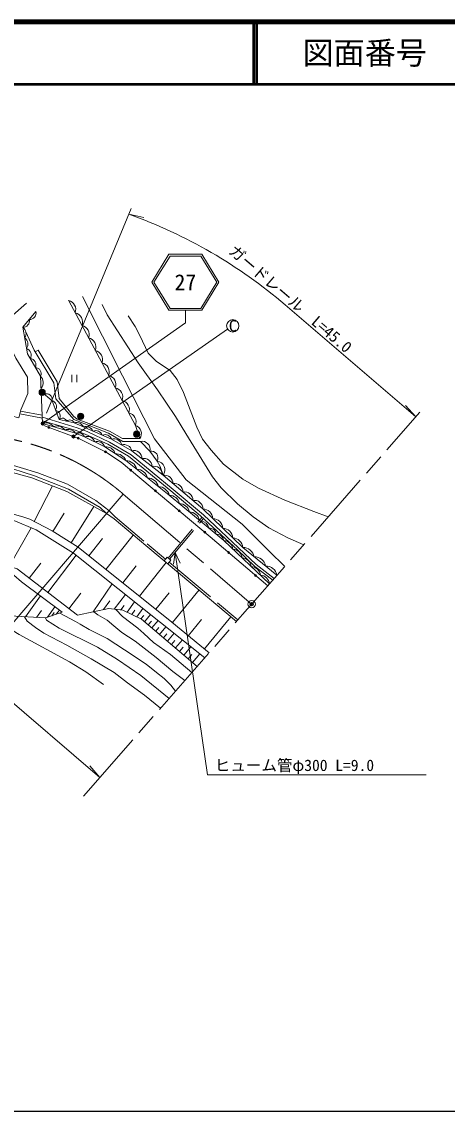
# Model space of a CAD drawing. Units: millimetres, scale not verified. Extents: x 40000 to 680000, y 20000 to 380000.
# Drawn here: x 471506 to 539890, y 205000 to 380000 of the extents above; entities that cross this region are included whole.
import ezdxf
from ezdxf.enums import TextEntityAlignment as Align

# ---------------------------------------------------------------- set-up
doc = ezdxf.new("R2010")
doc.units = ezdxf.units.MM
doc.header["$LTSCALE"] = 1000
doc.header["$PDMODE"] = 32
doc.header["$PDSIZE"] = 500
doc.linetypes.add('CHAIN', pattern=[18.5, 12, -1.5, 3.5, -1.5])
doc.linetypes.add('DASHED', pattern=[7.5, 6, -1.5])
for name, color, linetype, lineweight in [('M-BGD', 7, 'Continuous', 13), ('M-BMK', 2, 'CHAIN', 13), ('M-BMK-SRVR', 3, 'Continuous', 13), ('M-STR-HTXT', 7, 'Continuous', 13), ('M-STR-STRC', 7, 'Continuous', 13), ('M-TTL', 2, 'Continuous', 140), ('M-TTL-BAND', 7, 'Continuous', 25), ('M-TTL-LINE', 7, 'Continuous', 50)]:
    doc.layers.add(name, color=color, linetype=linetype, lineweight=lineweight)
doc.layers.add('M-OTRS', color=6, linetype='Continuous')
doc.layers.add('M-TTL-TXT', color=7, linetype='Continuous')
doc.styles.add('ＭＳ ゴシック', font='')
doc.styles.get('ＭＳ ゴシック').set_extended_font_data('MS Gothic')

msp = doc.modelspace()

# ---------------------------------------------------------------- hatches: boundary and pattern name
at = {"layer": 'M-BGD'}
for points in [[(474285, 320484, -1), (475285, 320484, -0.41421), (474785, 319984, -0.41421)], [(480457, 316636, -1), (481457, 316636, -0.41421), (480957, 316136, -0.41421)], [(475693, 314847, -0.41421), (475843, 314997, -0.41421), (475993, 314847, -1)], [(480405, 313114, -0.41421), (480555, 313264, -0.41421), (480705, 313114, -1)], [(489460, 313758, -1), (490460, 313758, -0.41421), (489960, 313258, -0.41421)], [(484804, 310933, -0.41421), (484954, 311083, -0.41421), (485104, 310933, -1)], [(488866, 307983, -0.41421), (489016, 308133, -0.41421), (489166, 307983, -1)], [(492828, 304665, -0.41421), (492978, 304815, -0.41421), (493128, 304665, -1)], [(496660, 301455, -0.41421), (496810, 301605, -0.41421), (496960, 301455, -1)], [(500779, 298006, -0.41421), (500929, 298156, -0.41421), (501079, 298006, -1)], [(504610, 294745, -0.41421), (504760, 294895, -0.41421), (504910, 294745, -1)], [(508927, 291052, -0.41421), (509077, 291202, -0.41421), (509227, 291052, -1)]]:
    msp.add_hatch(color=256, dxfattribs=at).paths.add_polyline_path(points)
at = {"layer": 'M-STR-HTXT'}
for points in [[(475076, 315593, -0.41421), (474976, 315254, -0.41421), (474637, 315354, -1)], [(480052, 313342, -1), (479561, 313436, -1)]]:
    msp.add_hatch(color=256, dxfattribs=at).paths.add_polyline_path(points)

# ---------------------------------------------------------------- linework, layer by layer
at = {"layer": 'M-BGD'}
for p, q in [((479539, 323302), (479539, 322102)), ((480339, 323302), (480339, 322102)), ((473479, 299724), (476444, 305439)), ((476523, 298129), (478341, 301046)), ((479440, 296311), (483076, 302144)), ((469502, 292510), (473013, 298697)), ((485040, 292039), (489437, 297551)), ((482284, 294238), (484483, 296994)), ((475683, 288332), (480264, 294304)), ((472697, 290622), (474544, 293030)), ((487738, 289887), (489890, 292585)), ((490435, 287735), (494739, 293130)), ((482964, 285205), (486028, 289711)), ((472079, 284423), (474509, 287772)), ((479089, 285720), (480997, 288209)), ((486382, 285642), (488186, 287992)), ((493072, 285632), (495175, 288268)), ((495707, 283528), (500000, 288731)), ((473877, 284330), (474697, 285456)), ((475657, 284361), (476807, 286039)), ((477043, 284827), (477566, 285467)), ((484666, 285572), (485639, 286971)), ((487438, 285516), (487967, 286247)), ((488426, 285155), (489650, 286826)), ((489204, 284788), (489661, 285483)), ((489981, 284421), (490987, 285761)), ((476350, 284594), (476731, 285129)), ((490662, 284100), (491119, 284641)), ((491247, 283631), (492220, 284778)), ((491839, 283128), (492341, 283720)), ((492431, 282626), (493435, 283810)), ((498279, 281405), (500401, 283978)), ((500852, 279283), (505096, 284428)), ((493041, 282108), (493559, 282719)), ((493652, 281590), (494688, 282811)), ((494912, 280520), (495982, 281781)), ((494282, 281055), (494817, 281685)), ((495563, 279968), (496114, 280619)), ((496213, 279417), (497317, 280717)), ((496884, 278847), (497453, 279518)), ((497555, 278278), (498694, 279620)), ((498247, 277690), (498835, 278383)), ((498940, 277103), (500115, 278488))]:
    msp.add_line(p, q, dxfattribs=at)
at = {"layer": 'M-BGD', "linetype": 'DASHED'}
for p, q in [((471198, 317039), (474819, 316351)), ((471300, 317478), (474799, 316813)), ((495038, 293856), (500475, 300408)), ((495269, 293665), (500696, 300205))]:
    msp.add_line(p, q, dxfattribs=at)
at = {"layer": 'M-BGD'}
for points in [[(437346, 344053), (445671, 330473), (448089, 325891), (451711, 322095), (452163, 321702), (452620, 321615), (454588, 319749), (459412, 318993), (467293, 317371), (471049, 316395), (471348, 317683), (472490, 320288), (472432, 322937), (470528, 325984), (468889, 329410), (469630, 332497), (472270, 334799)], [(478999, 335256), (489776, 315157), (490475, 313045), (487685, 313046), (485583, 314230), (480392, 316188)], [(481245, 335882), (487715, 323139), (492825, 313009), (497911, 306420), (506912, 299282), (511278, 294955), (513762, 292496)], [(484421, 334606), (485241, 332919), (490200, 325213), (493340, 320872), (496195, 316572), (497877, 313848), (502142, 306922), (503563, 305160), (506201, 302550), (508687, 300487), (511209, 298725), (514287, 297112), (516821, 295985)], [(473782, 333448), (471665, 330920), (472431, 326661), (474529, 323080), (474857, 315474), (480130, 313943), (481613, 313334), (484844, 311708), (488225, 309527), (495221, 303944), (503979, 296691), (511333, 289724)], [(488624, 332783), (489719, 331069), (490499, 329605), (491820, 326765), (493187, 325407), (495368, 323966), (496470, 322565), (497508, 320433), (499654, 314857), (500578, 312953), (501926, 311209), (503947, 308941), (507032, 306512), (509559, 305106), (513795, 303165), (518450, 301359), (520758, 300477)], [(512524, 291083), (507036, 295548), (500623, 301762), (494228, 307170), (493750, 308572), (493280, 309430), (492095, 311041), (490594, 312595), (487771, 312596), (485430, 313914), (479871, 316118), (476973, 319429), (476675, 322002), (473474, 327276), (472157, 330206)], [(480392, 316188), (479822, 316669), (477522, 319470), (477207, 322184), (474121, 327271), (473651, 326985)], [(494228, 307170), (489191, 311094), (485955, 312966), (479941, 315558), (477520, 316114), (476388, 319131), (474635, 320610)], [(474814, 316475), (480394, 314770), (481993, 314205), (485589, 312491), (489069, 310456), (495845, 304864), (500695, 300794), (504486, 297277), (509192, 292826), (512086, 290583)], [(474839, 315895), (480262, 314321), (481779, 313698), (485345, 312148), (488656, 310227), (495490, 304662), (500248, 300617), (506163, 295187), (508950, 292522), (511854, 290318)], [(475072, 315130), (480778, 313032), (484954, 310933), (487474, 309274), (501810, 297268), (511031, 289380)], [(407507, 288312), (412886, 287955), (433516, 306994), (436332, 308778), (439450, 310410), (443339, 311597), (446675, 312005), (450372, 311942), (455127, 311490), (459030, 310738), (464643, 309726), (468262, 308771), (473570, 307045), (479031, 304915), (484094, 301962), (485105, 301023)], [(406569, 287723), (413317, 287275), (433915, 306477), (436657, 308214), (439697, 309806), (443474, 310959), (446709, 311354), (450335, 311292), (455035, 310846), (458911, 310099), (464502, 309091), (468092, 308144), (473101, 306753), (478767, 304525), (485105, 301023), (486331, 300178), (491430, 295864), (497028, 291239), (506012, 283654)], [(405589, 287110), (406817, 285067), (412869, 282940), (418566, 282092), (423252, 285588), (428290, 292020), (430003, 293937), (434742, 298713), (437876, 301440), (439425, 302448), (441269, 303417), (444486, 304507), (447912, 304736), (453548, 304619), (456170, 304240), (463390, 302809), (471856, 300448), (472794, 300079), (476376, 298221), (480565, 295609), (495645, 283579), (501623, 278647)], [(441806, 302649), (441737, 302249), (438666, 299153), (435013, 295950), (431710, 292197), (427747, 286322), (424442, 285024), (427837, 289645), (429810, 292025), (431455, 293922), (435721, 298306), (438905, 301150), (441806, 302649), (443596, 303270), (445294, 303556), (450101, 303617), (452692, 303584), (456338, 303127), (463912, 301568), (470208, 299870), (473797, 298369), (479836, 294645), (500921, 277846)], [(443596, 303270), (447374, 302993), (449782, 302708), (458928, 300114), (463776, 300259), (465959, 299199), (466607, 297254), (466783, 293363), (470742, 292121), (480464, 284666), (485488, 285749), (487737, 285480), (490734, 284065), (499702, 276456)], [(419646, 276872), (424831, 282084), (428098, 285272), (431136, 287826), (435185, 291138), (438986, 293528), (442366, 295090), (444897, 295953), (449878, 296176), (453364, 296115), (456058, 295716), (461435, 294591), (465588, 292935), (467136, 292009), (470208, 291088), (471486, 290053), (477991, 285146), (475340, 284254), (469594, 284552), (467833, 286086), (467136, 292009)], [(494387, 293421), (494865, 294000), (495443, 293522), (494965, 292944)], [(427648, 280651), (431763, 283160), (434073, 284808), (436570, 286530), (439307, 288015), (440707, 289004), (443585, 290105), (446021, 290837), (449714, 291282), (452754, 291204), (455247, 290826), (457353, 290188), (460104, 288720), (462741, 287014), (465864, 284727), (471082, 281560), (479157, 277212), (481792, 275594), (484647, 273566)], [(486612, 285615), (487722, 284486), (490179, 282573), (491116, 281732), (492700, 280311), (495405, 278368), (498855, 275490)], [(471948, 284430), (472389, 283743), (473686, 282692), (475067, 281808), (478739, 279878), (482667, 277649), (486346, 275499), (488488, 273834), (491243, 271808), (493812, 269736)], [(475340, 284254), (475474, 283857), (477496, 282578), (483673, 279550), (486894, 277559), (490628, 274988), (495201, 271320)], [(477614, 285019), (480151, 283678), (480896, 283231), (482347, 282358), (485258, 280919), (488017, 279109), (491511, 276793), (493157, 275485), (494405, 274507), (495479, 273430), (496217, 272479)], [(483103, 285235), (483743, 284760), (485208, 283890), (486287, 282960), (487589, 281901), (489714, 280490), (493120, 277867), (495780, 275648), (497700, 274171)]]:
    msp.add_lwpolyline(points, dxfattribs=at)
at = {"layer": 'M-BGD', "linetype": 'DASHED'}
for points in [[(407979, 288608), (412705, 288468), (433210, 307392), (436082, 309211), (439259, 310875), (443235, 312088), (446649, 312505), (450400, 312441), (455198, 311985), (459121, 311230), (464751, 310215), (468403, 309251), (474076, 307566), (478854, 305722), (483396, 303080), (485486, 301484), (486544, 300457), (491655, 296133), (494610, 293691)], [(495188, 293214), (497253, 291508), (506243, 283917)]]:
    msp.add_lwpolyline(points, dxfattribs=at)
at = {"layer": 'M-BGD'}
for centre, radius in [((474785, 320484), 500), ((480957, 316636), 500), ((475843, 314847), 150), ((480555, 313114), 150), ((489960, 313758), 500), ((484954, 310933), 150), ((489016, 307983), 150), ((492978, 304665), 150), ((496810, 301455), 150), ((500929, 298006), 150), ((504760, 294745), 150), ((509077, 291052), 150)]:
    msp.add_circle(centre, radius, dxfattribs=at)
for centre, radius, start, end in [((478690, 333785), 1495, 338.5189, 77.88535), ((472760, 333228), 1045, 267.99534, 12.10836), ((479767, 331776), 1495, 338.5189, 77.88535), ((471702, 331965), 1045, 267.99534, 12.10836), ((470965, 329912), 1227, 325.18883, 55.20712), ((480844, 329767), 1495, 338.5189, 77.88535), ((471272, 328204), 1227, 325.18883, 55.20712), ((481922, 327758), 1495, 338.5189, 77.88535), ((471878, 326429), 1147, 331.60149, 69.46674), ((472788, 324885), 1004, 336.33069, 84.38503), ((482999, 325749), 1495, 338.5189, 77.88535), ((473609, 323483), 1004, 336.33069, 84.38503), ((484076, 323740), 1495, 338.5189, 77.88535), ((473516, 322072), 1429, 320.07816, 44.86133), ((485153, 321731), 1495, 338.5189, 77.88535), ((475480, 319334), 930, 347.44201, 112.23845), ((486231, 319722), 1495, 338.5189, 77.88535), ((476078, 318155), 1025, 328.71413, 72.42069), ((487308, 317713), 1495, 338.5189, 77.88535), ((476644, 316646), 1025, 328.71413, 72.42069), ((488385, 315704), 1495, 338.5189, 77.88535), ((475384, 314040), 1527, 37.42841, 110.2042), ((477169, 313538), 1540, 35.83827, 111.79433), ((478036, 315585), 739, 19.8606, 134.29675), ((479246, 315307), 739, 19.8606, 134.29675), ((480335, 314405), 1219, 24.48803, 108.8834), ((489347, 313843), 1382, 324.71939, 71.8933), ((478928, 312998), 1529, 38.1585, 109.47411), ((480515, 312771), 1234, 27.15436, 108.19272), ((481839, 313757), 1219, 24.48803, 108.8834), ((482024, 312140), 1263, 17.58289, 108.98428), ((483342, 313109), 1219, 24.48803, 108.8834), ((484846, 312461), 1219, 24.48803, 108.8834), ((483639, 311327), 1263, 17.58289, 108.98428), ((485075, 310211), 1515, 15.57717, 98.76842), ((486317, 311726), 1292, 13.63129, 106.27942), ((487936, 310790), 1292, 13.63129, 106.27942), ((490848, 311338), 1282, 346.60304, 101.41568), ((486653, 308946), 1676, 20.27874, 94.06685), ((489532, 309856), 1284, 358.76814, 105.38808), ((491157, 308591), 1284, 358.76814, 105.38808), ((492290, 309943), 1115, 332.62653, 100.06053), ((488171, 307665), 1862, 14.4776, 88.33972), ((489920, 306270), 1862, 14.4776, 88.33972), ((492781, 307325), 1284, 358.76814, 105.38808), ((493123, 308036), 1404, 321.95033, 83.55068), ((491669, 304874), 1862, 14.4776, 88.33972), ((494441, 305801), 1386, 0.72184, 98.82977), ((493418, 303478), 1862, 14.4776, 88.33972), ((496040, 304449), 1386, 0.72184, 98.82977), ((495194, 302264), 1680, 11.69083, 89.05508), ((497638, 303096), 1386, 0.72184, 98.82977), ((499237, 301744), 1386, 0.72184, 98.82977), ((496811, 300924), 1680, 11.69083, 89.05508), ((498429, 299585), 1680, 11.69083, 89.05508), ((500536, 300068), 1696, 4.74886, 87.05903), ((500310, 298456), 1277, 10.52055, 90.22536), ((502139, 298514), 1696, 4.74886, 87.05903), ((501604, 297507), 1184, 8.93324, 91.81266), ((502810, 296507), 1184, 8.93324, 91.81266), ((503743, 296961), 1696, 4.74886, 87.05903), ((503863, 295096), 1600, 7.2541, 85.83643), ((505346, 295407), 1696, 4.74886, 87.05903), ((505334, 293702), 1600, 7.2541, 85.83643), ((507088, 293744), 1805, 10.07598, 91.65653), ((508918, 292255), 1805, 10.07598, 91.65653), ((506805, 292309), 1600, 7.2541, 85.83643), ((508275, 290916), 1600, 7.2541, 85.83643), ((510747, 290767), 1805, 10.07598, 91.65653), ((509746, 289522), 1600, 7.2541, 85.83643)]:
    msp.add_arc(centre, radius, start, end, dxfattribs=at)
at = {"layer": 'M-BMK'}
for p, q in [((481428, 255608), (535483, 317276)), ((487805, 304143), (508456, 286442))]:
    msp.add_line(p, q, dxfattribs=at)
msp.add_arc((461770, 273775), 40000, 49.39374, 78.16616, dxfattribs=at)
at = {"layer": 'M-BMK-SRVR'}
msp.add_circle((508456, 286442), 600, dxfattribs=at)
at = {"layer": 'M-OTRS'}
msp.add_point((508456, 286442), dxfattribs=at)
msp.add_point((508456, 286442), dxfattribs=at)
at = {"layer": 'M-STR-HTXT'}
for p, q in [((475467, 317110), (489115, 350020)), ((488731, 349095), (491132, 348583)), ((513839, 334511), (534824, 316523)), ((474857, 315474), (497805, 331659)), ((479807, 313389), (504599, 330598)), ((534824, 316523), (533200, 318365)), ((487805, 304143), (466141, 278873)), ((496157, 294735), (495882, 292876)), ((496157, 294735), (501350, 259050)), ((496157, 294735), (496950, 293031)), ((464958, 274994), (484065, 258616)), ((484065, 258616), (482441, 260458)), ((501350, 259050), (536513, 259050))]:
    msp.add_line(p, q, dxfattribs=at)
for centre in [(474857, 315474), (479807, 313389)]:
    msp.add_circle(centre, 250, dxfattribs=at)
msp.add_arc((461770, 273775), 80000, 49.39374, 70.30518, dxfattribs=at)
at = {"layer": 'M-STR-STRC'}
for p, q in [((495169, 342659), (492405, 338159)), ((495336, 342359), (492757, 338159)), ((495169, 342659), (500441, 342659)), ((495336, 342359), (500273, 342359)), ((502853, 338159), (500273, 342359)), ((503205, 338159), (500441, 342659)), ((492405, 338159), (495169, 333659)), ((492757, 338159), (495336, 333959)), ((500273, 333959), (502853, 338159)), ((500441, 333659), (503205, 338159)), ((495169, 333659), (500441, 333659)), ((495336, 333959), (500273, 333959)), ((497805, 333659), (497805, 331659))]:
    msp.add_line(p, q, dxfattribs=at)
msp.add_circle((505421, 331168), 1000, dxfattribs=at)
at = {"layer": 'M-TTL'}
msp.add_line((680000, 380000), (40000, 380000), dxfattribs=at)
at = {"layer": 'M-TTL-BAND'}
msp.add_line((40000, 205000), (579000, 205000), dxfattribs=at)
at = {"layer": 'M-TTL-LINE'}
for p, q in [((508747, 380000), (508747, 370000)), ((509247, 380000), (509247, 370000)), ((40000, 370000), (680000, 370000))]:
    msp.add_line(p, q, dxfattribs=at)

# ---------------------------------------------------------------- texts
at = {"layer": 'M-STR-HTXT', "style": 'ＭＳ ゴシック'}
msp.add_text('ガードレール\u3000L=45.0', height=1833, rotation=319.398, dxfattribs=at).set_placement((513738, 334393), align=Align.BOTTOM_CENTER)
msp.add_text('ヒューム管φ300 L=9.0', height=1833, dxfattribs=at).set_placement((502515, 259100), align=Align.BOTTOM_LEFT)
at = {"layer": 'M-STR-STRC', "style": 'ＭＳ ゴシック'}
for s, height, p in [('27', 2566, (497805, 338159)), ('C', 1833, (505421, 331168))]:
    msp.add_text(s, height=height, dxfattribs=at).set_placement(p, align=Align.MIDDLE_CENTER)
at = {"layer": 'M-TTL-TXT', "style": 'ＭＳ ゴシック'}
msp.add_text('図面番号', height=3666, dxfattribs=at).set_placement((526622, 375000), align=Align.MIDDLE_CENTER)

doc.saveas('drawing.dxf')
